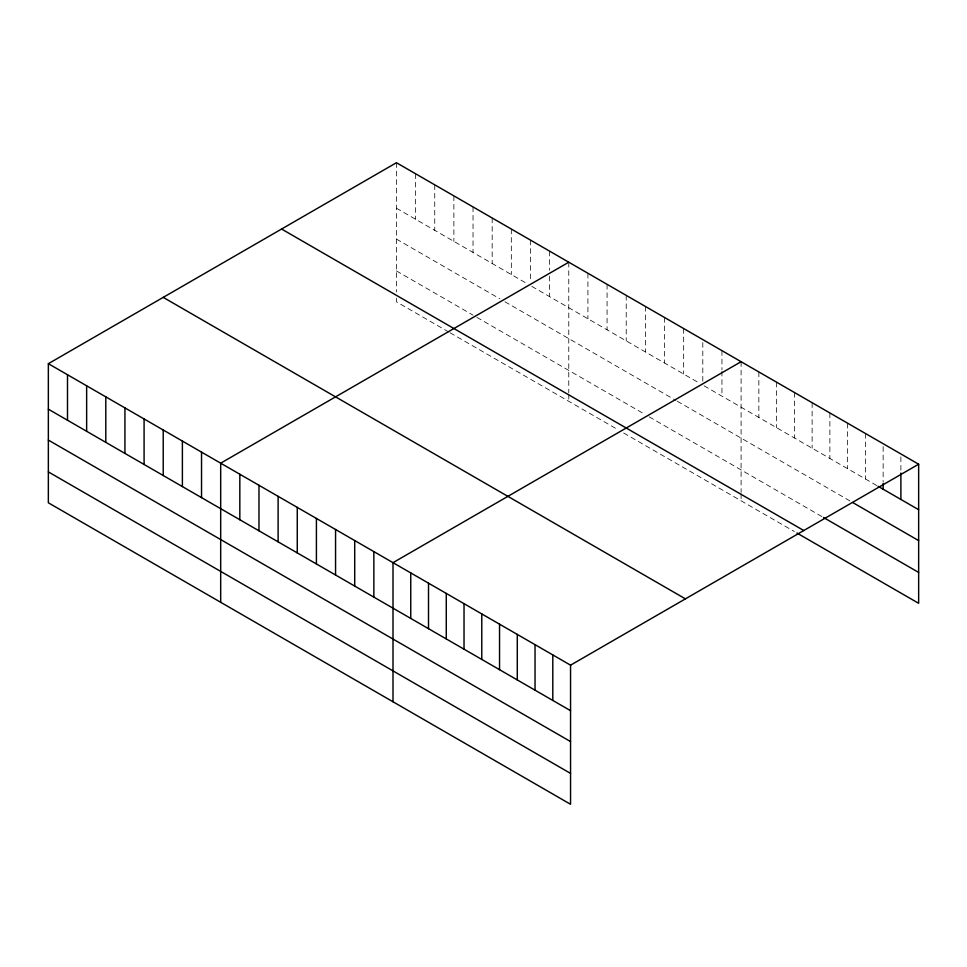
<?xml version="1.0" encoding="UTF-8"?>
<svg xmlns="http://www.w3.org/2000/svg" width="967" height="967" viewBox="0 0 967 967"><rect width="100%" height="100%" fill="white"/><g stroke="black" fill="none" stroke-linecap="round" stroke-linejoin="round"><path stroke-width="0.73" stroke-dasharray="4.83 3.63" d="M396.446 162.722L396.446 291.986M396.446 208.219L527.922 284.129M531.753 286.341L698.972 382.884M704.085 385.833L876.803 485.543M396.446 239.103L499.842 298.803M504.943 301.752L675.993 400.507M677.275 401.245L851.431 501.788M396.446 270.929L473.032 315.145M476.864 317.357L645.364 414.638M649.195 416.85L822.264 516.777M448.785 332.032L396.446 301.825L396.446 297.606M450.054 332.769L618.554 430.049M623.667 432.998L794.366 531.56M900.893 456.895L900.893 471.57M883.137 446.645L883.137 481.868M865.38 433.458L865.38 478.955M847.636 423.208L847.636 468.705M829.879 412.957L829.879 458.455M812.123 402.707L812.123 448.204M794.366 392.457L794.366 437.954M776.61 382.207L776.61 427.704M758.853 371.957L758.853 417.454M741.097 361.706L741.097 492.384M741.097 493.786L741.097 500.809M721.95 350.646L721.95 369.732M721.95 371.195L721.95 396.144M702.804 342.523L702.804 382.158M683.657 328.538L683.657 374.036M664.51 317.478L664.51 362.988M645.364 306.43L645.364 351.928M626.217 295.37L626.217 340.88M607.071 284.322L607.071 329.82M587.924 273.262L587.924 318.759M568.777 262.214L568.777 392.892M568.777 394.294L568.777 401.317M549.631 251.154L549.631 270.24M549.631 276.103L549.631 296.651M530.472 240.106L530.472 281.192M511.325 229.046L511.325 274.543M492.179 217.986L492.179 263.495M473.032 206.938L473.032 252.435M453.886 195.878L453.886 241.387M434.739 184.83L434.739 230.327M415.592 173.77L415.592 219.267"/><path stroke-width="1.45" d="M48.35 363.689L570.554 665.175L570.554 804.278L48.35 502.792L48.35 363.689L396.446 162.722L918.65 464.208L918.65 603.311L796.905 533.022M568.777 262.214L220.681 463.181L220.681 602.284M741.097 361.706L393.001 562.673L393.001 701.776M570.554 665.175L918.65 464.208M878.072 486.28L918.65 509.706M852.701 502.526L918.65 540.601M823.533 517.514L918.65 572.428M281.578 229.034L803.782 530.532M163.218 297.365L685.422 598.863M48.35 409.186L570.554 710.685M48.35 440.082L570.554 741.568M48.35 471.896L570.554 773.395M900.893 473.044L900.893 499.455M883.137 483.343L883.137 489.205M552.798 654.925L552.798 700.434M535.041 644.675L535.041 690.184M517.285 634.425L517.285 679.934M499.54 624.174L499.54 669.684M481.784 613.924L481.784 659.421M464.027 603.674L464.027 649.171M446.27 593.424L446.27 638.921M428.514 583.174L428.514 628.671M410.757 572.923L410.757 618.421M373.854 551.613L373.854 597.122M354.708 540.565L354.708 586.062M335.561 529.505L335.561 575.014M316.414 518.457L316.414 563.954M297.268 507.397L297.268 552.894M278.121 496.349L278.121 541.846M258.975 485.289L258.975 530.786M239.828 474.241L239.828 519.738M201.535 452.121L201.535 497.63M182.388 441.073L182.388 486.57M163.23 430.013L163.23 475.522M144.083 418.965L144.083 464.462M124.936 407.905L124.936 453.402M105.79 396.857L105.79 442.354M86.643 385.797L86.643 431.294M67.497 374.749L67.497 420.246"/></g></svg>
